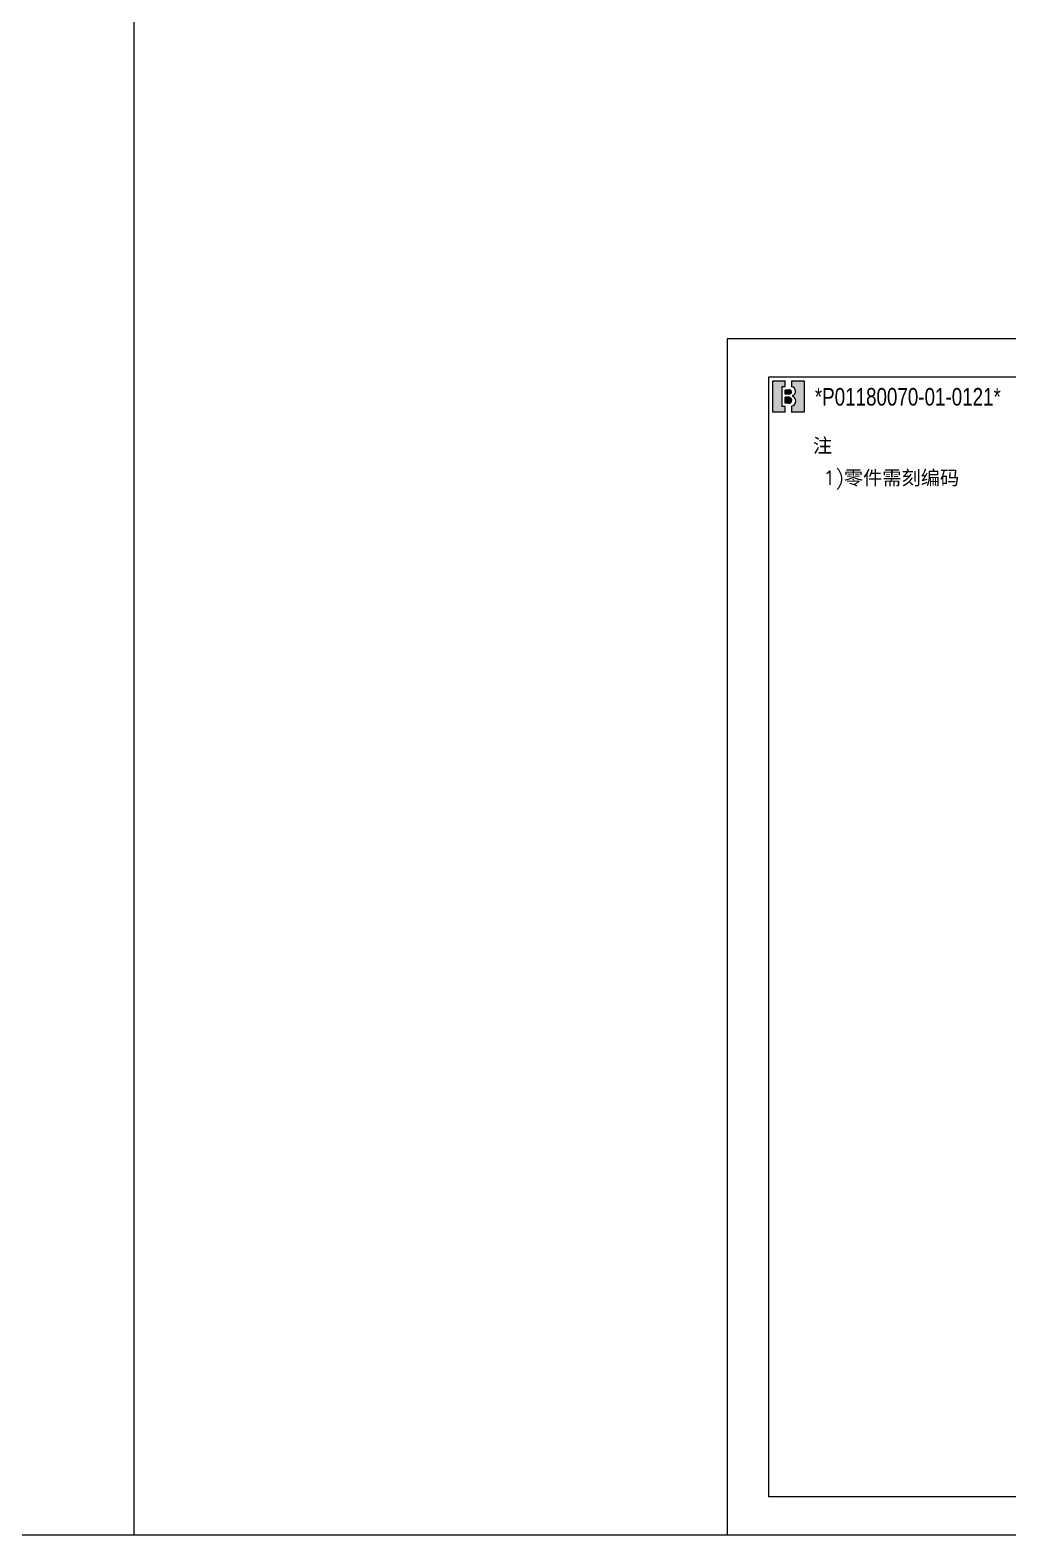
# Model space of a CAD drawing. Header units: inches. Extents: x 21 to 8642, y -3779 to 2137.
# Drawn here: x 4535.3 to 4778.1, y 18.9 to 392.6 of the extents above; entities that cross this region are included whole.
import ezdxf

# ---------------------------------------------------------------- set-up
doc = ezdxf.new("R2010")
doc.units = ezdxf.units.IN
doc.header["$MEASUREMENT"] = 0
doc.layers.add('title_frame', color=7, linetype='Continuous')
doc.layers.add('word_dim', color=253, linetype='Continuous')
doc.styles.get("Standard").update_dxf_attribs({"font": 'txt', "bigfont": 'gbcbig.shx'})

# ---------------------------------------------------------------- blocks, each defined once
blk = doc.blocks.new('B機密ﾏｰｸ')
blk.add_hatch(color=1).paths.add_polyline_path([(0.3999999986702711, 0.8149999997779807), (0.3999999986702711, 0.9999999997779806), (-1.3297288e-09, 0.9999999997779806), (-1.3297288e-09, -2.220193e-10), (0.3999999986702711, -2.220193e-10), (0.3999999986702711, 0.1849999997779807), (0.2999999986702711, 0.1849999997779807), (0.2999999986702711, 0.8149999997779807)])
h = blk.add_hatch(color=1)
edge = h.paths.add_edge_path()
edge.add_line((0.5999999986702714, 0.9999999997779806), (0.5999999986702718, 0.8142220507965398))
edge.add_arc((0.5849999986702712, 0.6699999997779816), 0.1449999999999991, -5.115907697472721e-13, 84.06222754839428, ccw=False)
edge.add_arc((0.5849999986702707, 0.6699999997779802), 0.1449999999999993, -69.82872865353448, 1.1368683772161603e-13, ccw=False)
edge.add_line((0.6349999986702715, 0.5338934238898192), (0.6349999986702711, 0.5120827805020305))
edge.add_arc((0.5699999986702688, 0.3549999997779789), 0.1700000000000021, 3.979039320256561e-13, 67.5204943905955, ccw=False)
edge.add_arc((0.5699999986702724, 0.3549999997779802), 0.1699999999999993, -79.83575137827683, 0, ccw=False)
edge.add_line((0.5999999986702714, 0.1876679944711657), (0.5999999986702714, -2.220192918400699e-10))
edge.add_line((0.5999999986702714, -2.220193e-10), (0.9999999986702712, -2.220193e-10))
edge.add_line((0.9999999986702712, -2.220193e-10), (0.9999999986702712, 0.9999999997779806))
edge.add_line((0.9999999986702712, 0.9999999997779806), (0.5999999986702714, 0.9999999997779806))
h = blk.add_hatch(color=1)
edge = h.paths.add_edge_path()
edge.add_arc((0.5299999986702706, 0.6449999997779808), 0.07, 359.9999999999989, 450)
edge.add_line((0.5299999986702706, 0.7149999997779806), (0.3999999986702711, 0.7149999997779806))
edge.add_line((0.3999999986702711, 0.7149999997779806), (0.3999999986702711, 0.5749999997779809))
edge.add_line((0.3999999986702711, 0.5749999997779809), (0.5299999986702701, 0.5749999997779809))
edge.add_arc((0.5299999986702701, 0.6449999997779808), 0.07, 270, 359.9999999999999)
h = blk.add_hatch(color=1)
edge = h.paths.add_edge_path()
edge.add_arc((0.5149999986702705, 0.3799999997779802), 0.095, 1.018e-13, 90)
edge.add_line((0.5149999986702705, 0.4749999997779804), (0.3999999986702711, 0.4749999997779808))
edge.add_line((0.3999999986702711, 0.4749999997779808), (0.3999999986702711, 0.2849999997779809))
edge.add_line((0.3999999986702711, 0.2849999997779809), (0.5149999986702718, 0.2849999997779809))
edge.add_arc((0.5149999986702718, 0.379999999777981), 0.095, 270, 360.0000000000003)
at = {"color": 1}
for p, q in [((-1.3297288e-09, -2.220193e-10), (-1.3297288e-09, 0.9999999997779806)), ((-1.3297288e-09, 0.9999999997779806), (0.3999999986702711, 0.9999999997779806)), ((0.3999999986702711, 0.8149999997779807), (0.3999999986702711, 0.9999999997779806)), ((0.5999999986702714, 0.9999999997779806), (0.5999999986702718, 0.8142220507965398)), ((0.5999999986702714, 0.9999999997779806), (0.9999999986702712, 0.9999999997779806)), ((0.9999999986702712, 0.9999999997779806), (0.9999999986702712, -2.220193e-10)), ((0.2999999986702711, 0.8149999997779807), (0.3999999986702711, 0.8149999997779807)), ((0.2999999986702711, 0.1849999997779807), (0.2999999986702711, 0.8149999997779807)), ((0.3999999986702711, 0.7149999997779806), (0.5299999986702706, 0.7149999997779806)), ((0.3999999986702711, 0.5749999997779809), (0.3999999986702711, 0.7149999997779806)), ((0.5299999986702701, 0.5749999997779809), (0.3999999986702711, 0.5749999997779809)), ((0.5699999986702711, 0.5249999997779802), (0.5699999986702716, 0.5249999997779807)), ((0.5999999986702705, 0.6449999997779794), (0.59999999867027, 0.6449999997779803)), ((0.6349999986702715, 0.5338934238898192), (0.6349999986702711, 0.5120827805020305)), ((0.7299999986702704, 0.6699999997779807), (0.7299999986702704, 0.6699999997779802)), ((0.3999999986702711, 0.1849999997779807), (0.2999999986702711, 0.1849999997779807)), ((0.5149999986702705, 0.4749999997779804), (0.3999999986702711, 0.4749999997779808)), ((0.3999999986702711, 0.2849999997779809), (0.3999999986702711, 0.4749999997779808)), ((0.5149999986702718, 0.2849999997779809), (0.3999999986702711, 0.2849999997779809)), ((0.3999999986702711, -2.220193e-10), (0.3999999986702711, 0.1849999997779807)), ((0.5999999986702714, 0.1876679944711657), (0.5999999986702714, -2.220193e-10)), ((0.6099999986702707, 0.3799999997779806), (0.609999998670272, 0.3799999997779815)), ((0.739999998670271, 0.3549999997779802), (0.739999998670271, 0.3549999997779802)), ((0.3999999986702711, -2.220193e-10), (-1.3297288e-09, -2.220193e-10)), ((0.9999999986702712, -2.220193e-10), (0.5999999986702714, -2.220193e-10))]:
    blk.add_line(p, q, dxfattribs=at)
for centre, radius, start, end in [((0.5299999986702706, 0.6449999997779808), 0.07, 359.9999999999989, 90), ((0.5299999986702701, 0.6449999997779808), 0.07, 270, 359.9999999999999), ((0.5849999986702712, 0.6699999997779816), 0.1449999999999991, 359.9999999999995, 84.06222754839432), ((0.5849999986702707, 0.6699999997779802), 0.1449999999999993, 290.1712713464655, 1.781e-13), ((0.5699999986702688, 0.3549999997779789), 0.1700000000000021, 4.58e-13, 67.52049439059552), ((0.5149999986702705, 0.3799999997779802), 0.095, 1.018e-13, 90), ((0.5149999986702718, 0.379999999777981), 0.095, 270, 2.799e-13), ((0.5699999986702724, 0.3549999997779802), 0.1699999999999993, 280.1642486217232, 0)]:
    blk.add_arc(centre, radius, start, end, dxfattribs=at)
blk.add_attdef('B機密ﾏｰｸ', (-0.0857467348302255, 1.074949466596297), '', height=0.2)

msp = doc.modelspace()

# ---------------------------------------------------------------- linework, layer by layer
at = {"layer": 'title_frame', "color": 4}
for points in [[(4561.116852481808, 1503.914003174908), (2461.116852481808, 1503.914003174908), (2461.116852481808, 18.91400317490798), (4561.116852481808, 18.91400317490798)], [(5128.366875241629, 315.9140031749066), (4708.366875241629, 315.9140031749066), (4708.366875241629, 18.91400317490616), (5128.366875241629, 18.91400317490616)]]:
    msp.add_lwpolyline(points, close=True, dxfattribs=at)
at = {"layer": 'title_frame'}
msp.add_lwpolyline([(4718.691875241626, 306.4515031749052), (5118.041875241632, 306.4515031749052), (5118.041875241632, 28.37650317490397), (4718.691875241626, 28.37650317490397)], close=True, dxfattribs=at)
at = {"layer": 'word_dim', "linetype": 'Continuous', "ltscale": 2}
for p, q in [((4561.116852481808, 18.91400317490798), (4729.997905327009, 18.91400317490798)), ((4561.116852481808, 18.91400317490798), (4905.896095311227, 18.91400317490798)), ((4582.747882567188, 18.91400317490979), (4708.366875241629, 18.91400317490616))]:
    msp.add_line(p, q, dxfattribs=at)

# ---------------------------------------------------------------- block references
at = {"layer": 'title_frame', "xscale": 7.778749999997672, "yscale": 7.77875000000131, "zscale": 7.778749999999945}
msp.add_blockref('B機密ﾏｰｸ', (4719.671875251968, 297.6927531766323), dxfattribs=at)

# ---------------------------------------------------------------- texts
at = {"ltscale": 2, "char_height": 3.5, "attachment_point": 1}
for s, insert, width in [('{\\fSimSun|b0|i0|c134|p2;\\C3;注}', (4729.658493011377, 291.1571946869171), 10.36469167833275), ('{\\Fromans,bigfont|c134;\\C3;1)\\fSimSun|b0|i0|c134|p2;零件需刻编码}', (4732.223747868806, 283.149245848062), 96.90613264959393)]:
    msp.add_mtext(s, dxfattribs=dict(at, insert=insert, width=width))
at = {"layer": 'word_dim', "color": 3, "linetype": 'Continuous', "insert": (4730.132045854569, 303.697621917634), "char_height": 4.361, "width": 100, "attachment_point": 1}
msp.add_mtext('{\\f3 of 9 Barcode|b0|i0|c0|p82;\\W0.8;*P01180070-\\f3 of 9 Barcode|b0|i0|c134|p82;01\\f3 of 9 Barcode|b0|i0|c0|p82;-0\\f3 of 9 Barcode|b0|i0|c134|p82;121\\f3 of 9 Barcode|b0|i0|c0|p82;*}', dxfattribs=at)

doc.saveas('drawing.dxf')
